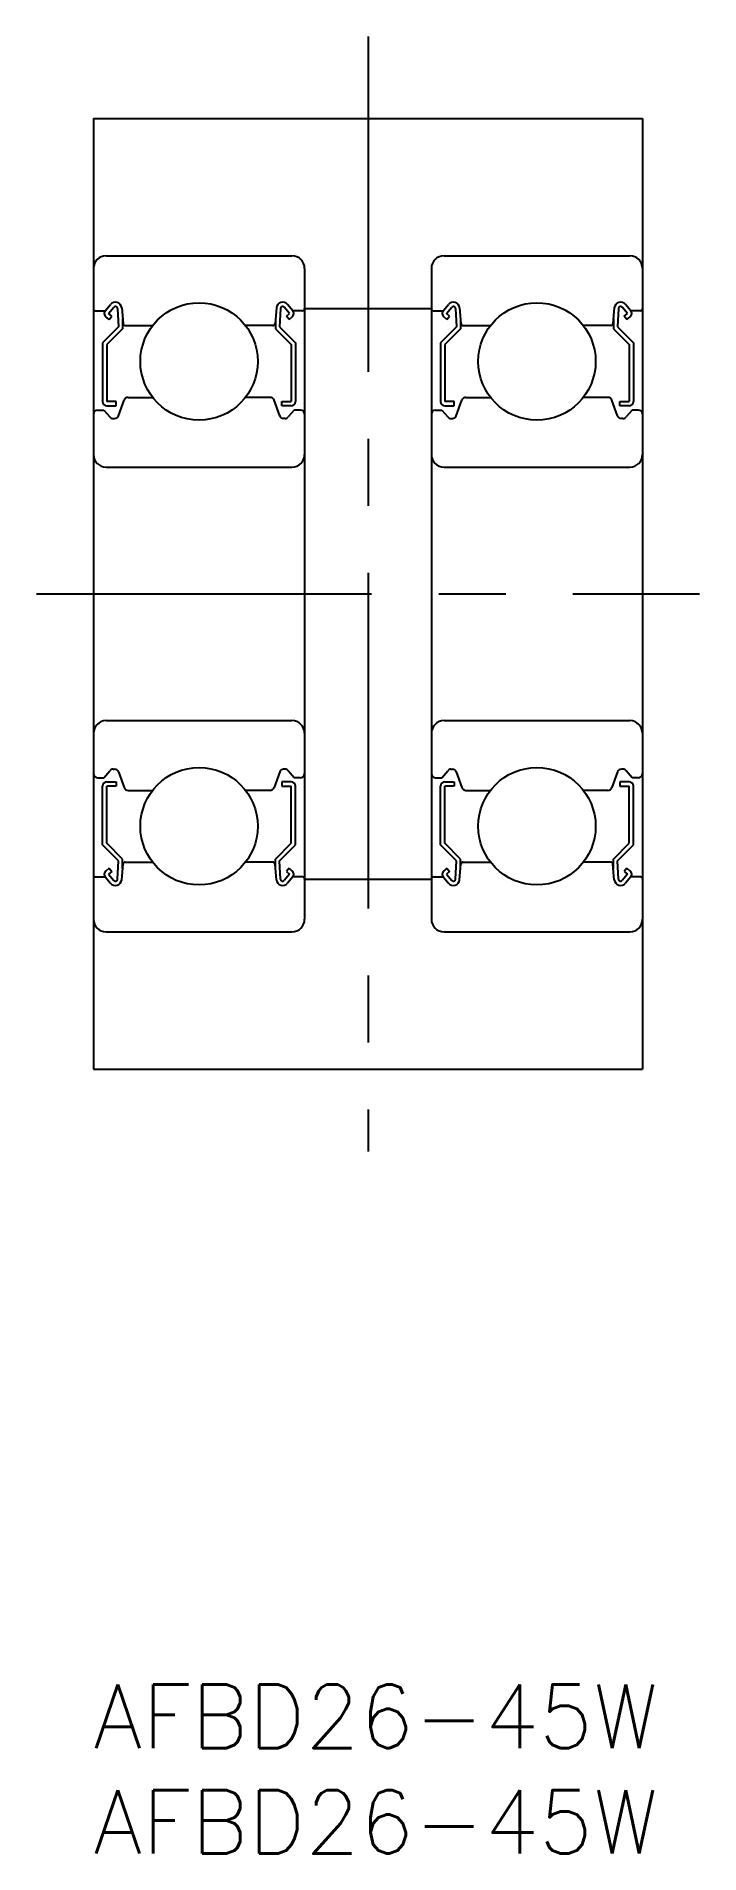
# Model space of a CAD drawing. Extents: x -2.7 to 28.7, y -8 to 78.
import ezdxf

# ---------------------------------------------------------------- set-up
doc = ezdxf.new("R2010")
doc.units = 0
doc.header["$LTSCALE"] = 0.5
doc.linetypes.add('CENTER', pattern=[50.8, 31.75, -6.35, 6.35, -6.35])
doc.layers.get('0').update_dxf_attribs({"linetype": 'CONTINUOUS'})
doc.layers.add('CENTER', color=1, linetype='CENTER')
doc.styles.get("Standard").update_dxf_attribs({"font": 'txt.shx', "height": 3, "bigfont": 'bigfont.shx'})

# ---------------------------------------------------------------- blocks, each defined once
blk = doc.blocks.new('*U8')
at = {"color": 7, "linetype": 'CONTINUOUS'}
blk.add_text('AFBD26-45W', height=3, dxfattribs=at).set_placement((0, -3))
blk = doc.blocks.new('*U9')
at = {"color": 7, "linetype": 'CONTINUOUS'}
blk.add_text('AFBD26-45W', height=3, dxfattribs=at).set_placement((0, -8))

msp = doc.modelspace()

# ---------------------------------------------------------------- linework, layer by layer
at = {"color": 7, "linetype": 'CONTINUOUS'}
for p, q in [((0, 74.129), (26, 74.129)), ((0, 74.129), (0, 29.129)), ((26, 74.129), (26, 29.129)), ((0.6, 67.629), (9.4, 67.629)), ((16.6, 67.629), (25.4, 67.629)), ((10, 67.029), (10, 36.229)), ((16, 67.029), (16, 36.229)), ((0.1, 65.029), (0.56, 65.029)), ((0.56, 65.029), (0.81, 65.327)), ((0.738, 64.619), (0.585, 64.747)), ((0.713, 64.9), (0.963, 65.198)), ((0.866, 64.772), (0.713, 64.9)), ((0.738, 64.619), (0.866, 64.772)), ((1.14, 65.139), (1.183, 64.262)), ((1.338, 65.16), (1.403, 64.42)), ((1.383, 64.649), (1.383, 64.179)), ((8.662, 65.16), (8.597, 64.42)), ((8.617, 64.649), (8.617, 64.179)), ((8.86, 65.139), (8.817, 64.262)), ((9.287, 64.9), (9.037, 65.198)), ((9.134, 64.772), (9.287, 64.9)), ((9.262, 64.619), (9.134, 64.772)), ((9.44, 65.029), (9.19, 65.327)), ((9.262, 64.619), (9.415, 64.747)), ((9.9, 65.029), (9.44, 65.029)), ((10, 65.129), (16, 65.129)), ((16.1, 65.029), (16.56, 65.029)), ((16.56, 65.029), (16.81, 65.327)), ((16.738, 64.619), (16.585, 64.747)), ((16.713, 64.9), (16.963, 65.198)), ((16.866, 64.772), (16.713, 64.9)), ((16.738, 64.619), (16.866, 64.772)), ((17.14, 65.139), (17.183, 64.262)), ((17.338, 65.16), (17.403, 64.42)), ((17.383, 64.649), (17.383, 64.179)), ((24.662, 65.16), (24.597, 64.42)), ((24.617, 64.649), (24.617, 64.179)), ((24.86, 65.139), (24.817, 64.262)), ((25.287, 64.9), (25.037, 65.198)), ((25.134, 64.772), (25.287, 64.9)), ((25.262, 64.619), (25.134, 64.772)), ((25.44, 65.029), (25.19, 65.327)), ((25.262, 64.619), (25.415, 64.747)), ((25.9, 65.029), (25.44, 65.029)), ((1.183, 64.262), (0.433, 63.512)), ((1.383, 64.179), (0.633, 63.429)), ((1.503, 64.329), (2.803, 64.329)), ((8.497, 64.329), (7.197, 64.329)), ((8.617, 64.179), (9.367, 63.429)), ((8.817, 64.262), (9.567, 63.512)), ((17.183, 64.262), (16.433, 63.512)), ((17.383, 64.179), (16.633, 63.429)), ((17.503, 64.329), (18.803, 64.329)), ((24.497, 64.329), (23.197, 64.329)), ((24.617, 64.179), (25.367, 63.429)), ((24.817, 64.262), (25.567, 63.512)), ((0.433, 63.512), (0.433, 60.729)), ((0.633, 63.429), (0.633, 60.729)), ((9.367, 63.429), (9.367, 60.729)), ((9.567, 63.512), (9.567, 60.729)), ((16.433, 63.512), (16.433, 60.729)), ((16.633, 63.429), (16.633, 60.729)), ((25.367, 63.429), (25.367, 60.729)), ((25.567, 63.512), (25.567, 60.729)), ((0.2, 60.329), (0.5, 60.329)), ((0.5, 60.329), (0.776, 60.001)), ((1.083, 60.729), (0.633, 60.729)), ((0.633, 60.529), (1.083, 60.529)), ((1.083, 60.529), (1.083, 60.729)), ((1.182, 60.061), (1.45, 60.798)), ((1.638, 60.929), (2.803, 60.929)), ((8.362, 60.929), (7.197, 60.929)), ((8.818, 60.061), (8.55, 60.798)), ((8.917, 60.729), (9.367, 60.729)), ((8.917, 60.529), (8.917, 60.729)), ((9.367, 60.529), (8.917, 60.529)), ((9.5, 60.329), (9.224, 60.001)), ((9.8, 60.329), (9.5, 60.329)), ((16.2, 60.329), (16.5, 60.329)), ((16.5, 60.329), (16.776, 60.001)), ((17.083, 60.729), (16.633, 60.729)), ((16.633, 60.529), (17.083, 60.529)), ((17.083, 60.529), (17.083, 60.729)), ((17.182, 60.061), (17.45, 60.798)), ((17.638, 60.929), (18.803, 60.929)), ((24.362, 60.929), (23.197, 60.929)), ((24.818, 60.061), (24.55, 60.798)), ((24.917, 60.729), (25.367, 60.729)), ((24.917, 60.529), (24.917, 60.729)), ((25.367, 60.529), (24.917, 60.529)), ((25.5, 60.329), (25.224, 60.001)), ((25.8, 60.329), (25.5, 60.329)), ((0.929, 59.929), (0.994, 59.929)), ((9.071, 59.929), (9.006, 59.929)), ((16.929, 59.929), (16.994, 59.929)), ((25.071, 59.929), (25.006, 59.929)), ((0.6, 57.629), (9.4, 57.629)), ((16.6, 57.629), (25.4, 57.629)), ((0.6, 45.629), (9.4, 45.629)), ((16.6, 45.629), (25.4, 45.629)), ((0.5, 42.929), (0.776, 43.258)), ((0.929, 43.329), (0.994, 43.329)), ((1.182, 43.198), (1.45, 42.461)), ((8.818, 43.198), (8.55, 42.461)), ((9.071, 43.329), (9.006, 43.329)), ((9.5, 42.929), (9.224, 43.258)), ((16.5, 42.929), (16.776, 43.258)), ((16.929, 43.329), (16.994, 43.329)), ((17.182, 43.198), (17.45, 42.461)), ((24.818, 43.198), (24.55, 42.461)), ((25.071, 43.329), (25.006, 43.329)), ((25.5, 42.929), (25.224, 43.258)), ((0.2, 42.929), (0.5, 42.929)), ((0.433, 39.746), (0.433, 42.529)), ((0.633, 42.729), (1.083, 42.729)), ((0.633, 39.829), (0.633, 42.529)), ((1.083, 42.529), (0.633, 42.529)), ((1.083, 42.729), (1.083, 42.529)), ((1.638, 42.329), (2.803, 42.329)), ((8.362, 42.329), (7.197, 42.329)), ((9.367, 42.729), (8.917, 42.729)), ((8.917, 42.729), (8.917, 42.529)), ((8.917, 42.529), (9.367, 42.529)), ((9.367, 39.829), (9.367, 42.529)), ((9.8, 42.929), (9.5, 42.929)), ((9.567, 39.746), (9.567, 42.529)), ((16.2, 42.929), (16.5, 42.929)), ((16.433, 39.746), (16.433, 42.529)), ((16.633, 42.729), (17.083, 42.729)), ((16.633, 39.829), (16.633, 42.529)), ((17.083, 42.529), (16.633, 42.529)), ((17.083, 42.729), (17.083, 42.529)), ((17.638, 42.329), (18.803, 42.329)), ((24.362, 42.329), (23.197, 42.329)), ((25.367, 42.729), (24.917, 42.729)), ((24.917, 42.729), (24.917, 42.529)), ((24.917, 42.529), (25.367, 42.529)), ((25.367, 39.829), (25.367, 42.529)), ((25.8, 42.929), (25.5, 42.929)), ((25.567, 39.746), (25.567, 42.529)), ((1.183, 38.996), (0.433, 39.746)), ((1.383, 39.079), (0.633, 39.829)), ((8.617, 39.079), (9.367, 39.829)), ((8.817, 38.996), (9.567, 39.746)), ((17.183, 38.996), (16.433, 39.746)), ((17.383, 39.079), (16.633, 39.829)), ((24.617, 39.079), (25.367, 39.829)), ((24.817, 38.996), (25.567, 39.746)), ((1.14, 38.119), (1.183, 38.996)), ((1.338, 38.098), (1.403, 38.838)), ((1.383, 38.609), (1.383, 39.079)), ((1.503, 38.929), (2.803, 38.929)), ((8.497, 38.929), (7.197, 38.929)), ((8.662, 38.098), (8.597, 38.838)), ((8.617, 38.609), (8.617, 39.079)), ((8.86, 38.119), (8.817, 38.996)), ((17.14, 38.119), (17.183, 38.996)), ((17.338, 38.098), (17.403, 38.838)), ((17.383, 38.609), (17.383, 39.079)), ((17.503, 38.929), (18.803, 38.929)), ((24.497, 38.929), (23.197, 38.929)), ((24.662, 38.098), (24.597, 38.838)), ((24.617, 38.609), (24.617, 39.079)), ((24.86, 38.119), (24.817, 38.996)), ((0.1, 38.229), (0.56, 38.229)), ((0.56, 38.229), (0.81, 37.932)), ((0.738, 38.639), (0.585, 38.511)), ((0.866, 38.486), (0.713, 38.358)), ((0.713, 38.358), (0.963, 38.06)), ((0.738, 38.639), (0.866, 38.486)), ((9.287, 38.358), (9.037, 38.06)), ((9.262, 38.639), (9.134, 38.486)), ((9.134, 38.486), (9.287, 38.358)), ((9.44, 38.229), (9.19, 37.932)), ((9.262, 38.639), (9.415, 38.511)), ((9.9, 38.229), (9.44, 38.229)), ((10, 38.129), (16, 38.129)), ((16.1, 38.229), (16.56, 38.229)), ((16.56, 38.229), (16.81, 37.932)), ((16.738, 38.639), (16.585, 38.511)), ((16.866, 38.486), (16.713, 38.358)), ((16.713, 38.358), (16.963, 38.06)), ((16.738, 38.639), (16.866, 38.486)), ((25.287, 38.358), (25.037, 38.06)), ((25.262, 38.639), (25.134, 38.486)), ((25.134, 38.486), (25.287, 38.358)), ((25.44, 38.229), (25.19, 37.932)), ((25.262, 38.639), (25.415, 38.511)), ((25.9, 38.229), (25.44, 38.229)), ((0.6, 35.629), (9.4, 35.629)), ((16.6, 35.629), (25.4, 35.629)), ((0, 29.129), (26, 29.129))]:
    msp.add_line(p, q, dxfattribs=at)
for centre in [(5, 62.629), (5, 62.629), (21, 62.629), (21, 62.629), (5, 40.629), (5, 40.629), (21, 40.629), (21, 40.629)]:
    msp.add_circle(centre, 2.778, dxfattribs=at)
for centre, radius, start, end in [((0.6, 67.029), 0.6, 90, 180), ((9.4, 67.029), 0.6, 0, 90), ((16.6, 67.029), 0.6, 90, 180), ((25.4, 67.029), 0.6, 0, 90), ((1.039, 65.134), 0.3, 4.99683, 140.00119), ((8.961, 65.134), 0.3, 39.99881, 175.00317), ((17.039, 65.134), 0.3, 4.99683, 140.00119), ((24.961, 65.134), 0.3, 39.99881, 175.00317), ((0.1, 65.129), 0.1, 180, 270), ((0.713, 64.901), 0.2, 140.00119, 230.08703), ((1.04, 65.134), 0.1, 2.81979, 140.00022), ((8.96, 65.134), 0.1, 39.99978, 177.18021), ((9.287, 64.901), 0.2, 309.91297, 39.99881), ((9.9, 65.129), 0.1, 270, 0), ((16.1, 65.129), 0.1, 180, 270), ((16.713, 64.901), 0.2, 140.00119, 230.08703), ((17.04, 65.134), 0.1, 2.81979, 140.00022), ((24.96, 65.134), 0.1, 39.99978, 177.18021), ((25.287, 64.901), 0.2, 309.91297, 39.99881), ((25.9, 65.129), 0.1, 270, 0), ((1.503, 64.429), 0.1, 184.99683, 270), ((8.497, 64.429), 0.1, 270, 355.00317), ((17.503, 64.429), 0.1, 184.99683, 270), ((24.497, 64.429), 0.1, 270, 355.00317), ((0.2, 60.129), 0.2, 90, 180), ((0.633, 60.729), 0.2, 180, 270), ((1.638, 60.729), 0.2, 90, 159.99165), ((8.362, 60.729), 0.2, 20.00835, 90), ((9.367, 60.729), 0.2, 270, 0), ((9.8, 60.129), 0.2, 0, 90), ((16.2, 60.129), 0.2, 90, 180), ((16.633, 60.729), 0.2, 180, 270), ((17.638, 60.729), 0.2, 90, 159.99165), ((24.362, 60.729), 0.2, 20.00835, 90), ((25.367, 60.729), 0.2, 270, 0), ((25.8, 60.129), 0.2, 0, 90), ((0.929, 60.129), 0.2, 219.9952, 270), ((0.994, 60.129), 0.2, 270, 339.99165), ((9.006, 60.129), 0.2, 200.00835, 270), ((9.071, 60.129), 0.2, 270, 320.0048), ((16.929, 60.129), 0.2, 219.9952, 270), ((16.994, 60.129), 0.2, 270, 339.99165), ((25.006, 60.129), 0.2, 200.00835, 270), ((25.071, 60.129), 0.2, 270, 320.0048), ((0.6, 58.229), 0.6, 180, 270), ((9.4, 58.229), 0.6, 270, 0), ((16.6, 58.229), 0.6, 180, 270), ((25.4, 58.229), 0.6, 270, 0), ((0.6, 45.029), 0.6, 90, 180), ((9.4, 45.029), 0.6, 0, 90), ((16.6, 45.029), 0.6, 90, 180), ((25.4, 45.029), 0.6, 0, 90), ((0.2, 43.129), 0.2, 180, 270), ((0.929, 43.129), 0.2, 90, 140.0048), ((0.994, 43.129), 0.2, 20.00835, 90), ((9.006, 43.129), 0.2, 90, 159.99165), ((9.071, 43.129), 0.2, 39.9952, 90), ((9.8, 43.129), 0.2, 270, 0), ((16.2, 43.129), 0.2, 180, 270), ((16.929, 43.129), 0.2, 90, 140.0048), ((16.994, 43.129), 0.2, 20.00835, 90), ((25.006, 43.129), 0.2, 90, 159.99165), ((25.071, 43.129), 0.2, 39.9952, 90), ((25.8, 43.129), 0.2, 270, 0), ((0.633, 42.529), 0.2, 90, 180), ((1.638, 42.529), 0.2, 200.00835, 270), ((8.362, 42.529), 0.2, 270, 339.99165), ((9.367, 42.529), 0.2, 0, 90), ((16.633, 42.529), 0.2, 90, 180), ((17.638, 42.529), 0.2, 200.00835, 270), ((24.362, 42.529), 0.2, 270, 339.99165), ((25.367, 42.529), 0.2, 0, 90), ((1.503, 38.829), 0.1, 90, 175.00317), ((8.497, 38.829), 0.1, 4.99683, 90), ((17.503, 38.829), 0.1, 90, 175.00317), ((24.497, 38.829), 0.1, 4.99683, 90), ((0.1, 38.129), 0.1, 90, 180), ((0.713, 38.358), 0.2, 129.91297, 219.99881), ((1.039, 38.125), 0.3, 219.99881, 355.00317), ((1.04, 38.124), 0.1, 219.99978, 357.18021), ((8.961, 38.125), 0.3, 184.99683, 320.00119), ((8.96, 38.124), 0.1, 182.81979, 320.00022), ((9.287, 38.358), 0.2, 320.00119, 50.08703), ((9.9, 38.129), 0.1, 0, 90), ((16.1, 38.129), 0.1, 90, 180), ((16.713, 38.358), 0.2, 129.91297, 219.99881), ((17.039, 38.125), 0.3, 219.99881, 355.00317), ((17.04, 38.124), 0.1, 219.99978, 357.18021), ((24.961, 38.125), 0.3, 184.99683, 320.00119), ((24.96, 38.124), 0.1, 182.81979, 320.00022), ((25.287, 38.358), 0.2, 320.00119, 50.08703), ((25.9, 38.129), 0.1, 0, 90), ((0.6, 36.229), 0.6, 180, 270), ((9.4, 36.229), 0.6, 270, 0), ((16.6, 36.229), 0.6, 180, 270), ((25.4, 36.229), 0.6, 270, 0)]:
    msp.add_arc(centre, radius, start, end, dxfattribs=at)
at = {"layer": 'CENTER', "color": 1, "linetype": 'CENTER'}
for p, q in [((13, 78.018), (13, 25.241)), ((-2.703, 51.629), (28.703, 51.629))]:
    msp.add_line(p, q, dxfattribs=at)

# ---------------------------------------------------------------- block references
at = {"color": 7, "linetype": 'CONTINUOUS'}
for name in ['*U8', '*U9']:
    msp.add_blockref(name, (0, 0), dxfattribs=at)

doc.saveas('drawing.dxf')
